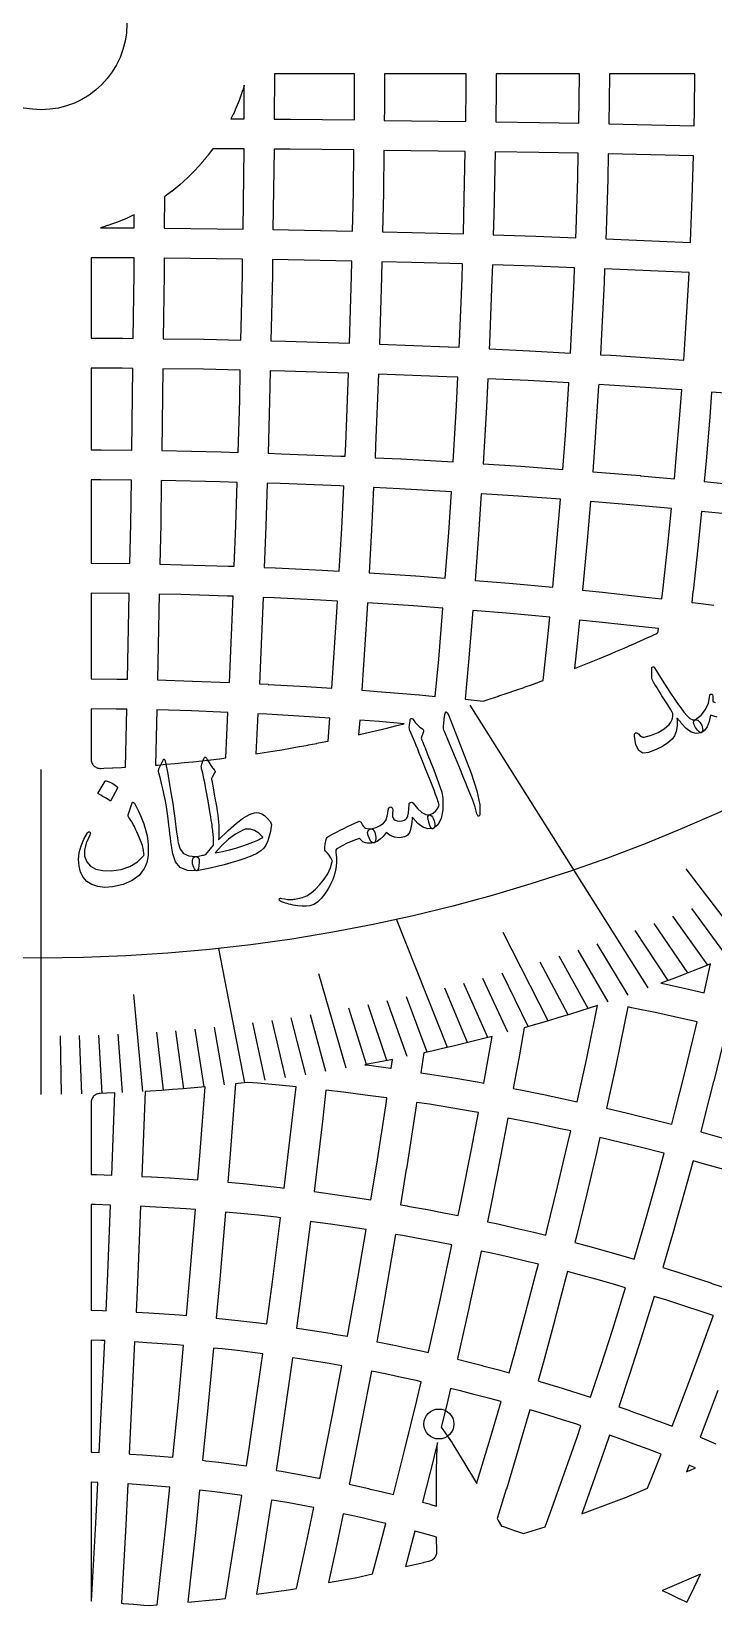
# Model space of a CAD drawing. Header units: millimetres. Extents: x -67 to 67, y -67 to 67.
# Drawn here: x -0.26 to 18.04, y -42.42 to -0.2 of the extents above; entities that cross this region are included whole.
import ezdxf

# ---------------------------------------------------------------- set-up
doc = ezdxf.new("R2010")
doc.units = ezdxf.units.MM
for name, color, linetype in [('CUT_INNER', 6, 'Continuous'), ('ENGRAVE', 7, 'Continuous'), ('ENGRAVE_FINE', 8, 'Continuous'), ('TEXT', 5, 'Continuous')]:
    doc.layers.add(name, color=color, linetype=linetype)

msp = doc.modelspace()

# ---------------------------------------------------------------- linework, layer by layer
at = {"layer": 'CUT_INNER'}
for points in [[(5.4486, -2.5471), (5.4526, -1.6436), (5.4502, -1.6517), (5.4493, -1.6546), (5.408, -1.785), (5.4071, -1.7879), (5.3626, -1.9171), (5.3616, -1.92), (5.3139, -2.0482), (5.3128, -2.051), (5.2621, -2.178), (5.2609, -2.1808), (5.207, -2.3064), (5.2058, -2.3092), (5.1489, -2.4335), (5.1475, -2.4363), (5.0942, -2.5455)], [(8.4089, -2.2555), (8.4129, -1.34), (6.2579, -1.34), (6.2526, -2.5506), (6.6847, -2.5524), (6.6882, -2.5525), (8.4047, -2.5749)], [(9.2129, -2.2608), (9.2128, -2.2643), (9.2086, -2.5855), (11.3926, -2.6141), (11.4045, -1.706), (11.4061, -1.34), (9.2169, -1.34)], [(13.3706, -2.64), (13.3741, -2.64), (14.4287, -2.663), (14.4455, -1.38), (14.4457, -1.34), (12.2101, -1.34), (12.2084, -1.7112), (12.2084, -1.7147), (12.1965, -2.6246)], [(15.2495, -1.3852), (15.2495, -1.3887), (15.2326, -2.6806), (17.5215, -2.7305), (17.5302, -2.3316), (17.5432, -1.34), (15.2497, -1.34)], [(5.4171, -5.5017), (5.4451, -3.3635), (5.4451, -3.351), (4.6069, -3.3474), (4.5752, -3.3913), (4.5733, -3.3937), (4.4906, -3.5025), (4.4887, -3.5049), (4.4033, -3.6117), (4.4013, -3.614), (4.3133, -3.7186), (4.3113, -3.721), (4.2207, -3.8234), (4.2187, -3.8257), (4.1256, -3.9258), (4.1235, -3.928), (4.028, -4.0259), (4.0259, -4.028), (3.928, -4.1235), (3.9258, -4.1256), (3.8257, -4.2187), (3.8234, -4.2207), (3.721, -4.3113), (3.7186, -4.3133), (3.614, -4.4013), (3.6117, -4.4033), (3.5049, -4.4887), (3.5025, -4.4906), (3.3937, -4.5733), (3.3913, -4.5752), (3.3071, -4.636), (3.3034, -5.4742), (3.3176, -5.4742), (3.3211, -5.4742)], [(8.3566, -5.5552), (8.3793, -4.5109), (8.3942, -3.3789), (6.6794, -3.3564), (6.2491, -3.3546), (6.249, -3.3688), (6.249, -3.3723), (6.221, -5.5122), (6.6368, -5.5176), (6.6403, -5.5177)], [(9.1833, -4.5231), (9.1832, -4.5266), (9.1604, -5.5727), (9.9554, -5.59), (9.9589, -5.5901), (11.3292, -5.632), (11.3449, -5.1174), (11.382, -3.418), (9.1981, -3.3894)], [(13.2732, -5.6914), (13.2767, -5.6915), (14.3468, -5.7336), (14.3552, -5.5188), (14.3974, -4.1395), (14.412, -3.4669), (13.3583, -3.4439), (12.186, -3.4285), (12.1487, -5.1367), (12.1486, -5.1402), (12.1328, -5.6566)], [(15.2158, -3.4844), (15.2011, -4.1587), (15.201, -4.1623), (15.1588, -5.5451), (15.1587, -5.5486), (15.1501, -5.7651), (16.5901, -5.8217), (16.5936, -5.8219), (17.4218, -5.8616), (17.4234, -5.8275), (17.4692, -4.6625), (17.5037, -3.5343)], [(2.4994, -5.4706), (2.501, -5.116), (2.4363, -5.1475), (2.4335, -5.1489), (2.3092, -5.2058), (2.3064, -5.207), (2.1808, -5.2609), (2.178, -5.2621), (2.051, -5.3128), (2.0482, -5.3139), (1.92, -5.3616), (1.9171, -5.3626), (1.7879, -5.4071), (1.785, -5.408), (1.6546, -5.4493), (1.6517, -5.4502), (1.5948, -5.4667)], [(2.1838, -8.4282), (2.1873, -8.4283), (2.4714, -8.432), (2.494, -6.7049), (2.4959, -6.2746), (1.34, -6.2696), (1.34, -8.4246)], [(4.3692, -8.4568), (4.3727, -8.4569), (5.3628, -8.4785), (5.401, -6.7268), (5.4065, -6.3056), (3.3124, -6.2782), (3.2999, -6.2781), (3.298, -6.7102), (3.298, -6.7137), (3.2753, -8.4425)], [(8.2754, -8.5571), (8.3301, -6.7659), (8.339, -6.359), (6.6245, -6.3216), (6.2105, -6.3161), (6.2049, -6.7391), (6.2049, -6.7426), (6.1666, -8.496), (6.5542, -8.5045), (6.5578, -8.5046)], [(9.9361, -6.3938), (9.1428, -6.3765), (9.1339, -6.7851), (9.1338, -6.7887), (9.079, -8.5846), (10.9227, -8.657), (10.9262, -8.6572), (11.2189, -8.6712), (11.2258, -8.5273), (11.2928, -6.8226), (11.3046, -6.4356)], [(12.029, -8.5641), (12.022, -8.7098), (13.1058, -8.7619), (13.1093, -8.762), (14.2037, -8.8242), (14.2348, -8.2761), (14.301, -6.8977), (14.3152, -6.5369), (13.2469, -6.495), (12.1083, -6.4602), (12.0964, -6.8489), (12.0963, -6.8524), (12.0291, -8.5606)], [(16.5568, -6.625), (15.1186, -6.5685), (15.1043, -6.931), (15.1042, -6.9345), (15.0378, -8.3164), (15.0376, -8.3199), (15.0064, -8.8698), (15.2878, -8.8858), (15.2913, -8.886), (17.2452, -9.014), (17.3014, -8.156), (17.3675, -6.992), (17.3832, -6.6647)], [(1.34, -9.2286), (1.34, -11.4178), (1.6081, -11.4189), (1.6117, -11.419), (2.4322, -11.4297), (2.4609, -9.2359), (2.1785, -9.2322)], [(4.3569, -9.2607), (3.2648, -9.2464), (3.2361, -11.4404), (4.8274, -11.4751), (4.831, -11.4752), (5.2849, -11.489), (5.3277, -10.0895), (5.3453, -9.2823)], [(6.535, -9.3083), (6.1491, -9.2998), (6.1314, -10.1088), (6.1313, -10.1123), (6.0885, -11.5136), (6.4366, -11.5242), (6.4401, -11.5244), (8.0453, -11.5874), (8.0488, -11.5876), (8.1574, -11.5928), (8.1727, -11.2741), (8.2479, -9.3606)], [(10.8894, -9.4603), (9.0514, -9.3881), (8.976, -11.3075), (8.9759, -11.311), (8.9605, -11.6314), (9.6533, -11.6646), (9.6568, -11.6648), (11.0581, -11.7444), (11.144, -10.2313), (11.1803, -9.4743)], [(12.8671, -11.8612), (12.8706, -11.8614), (13.9984, -11.9452), (14.0663, -11.0308), (14.1566, -9.6538), (14.1581, -9.6269), (13.0654, -9.5649), (11.9834, -9.5129), (11.947, -10.2716), (11.9468, -10.2751), (11.8605, -11.7952)], [(17.1882, -9.816), (15.2405, -9.6884), (14.9608, -9.6725), (14.9592, -9.7012), (14.959, -9.7047), (14.8685, -11.0852), (14.8683, -11.0887), (14.8, -12.0077), (16.077, -12.1138), (16.0805, -12.1141), (16.9913, -12.1978), (17.0422, -11.6438), (17.1388, -10.482)], [(20.28, -10.1457), (20.288, -10.0505), (19.587, -9.9923), (17.9902, -9.8736), (17.9404, -10.5433), (17.9401, -10.5468), (17.8433, -11.7122), (17.843, -11.7157), (17.7919, -12.2723), (19.282, -12.4223), (19.2855, -12.4227), (20.0483, -12.5063), (20.0853, -12.168), (20.1871, -11.1573)], [(1.6029, -12.2229), (1.34, -12.2218), (1.34, -14.4581), (2.3831, -14.4718), (2.4063, -13.4093), (2.4216, -12.2336)], [(4.8082, -12.2789), (3.2256, -12.2443), (3.2102, -13.4216), (3.2101, -13.4251), (3.1869, -14.4882), (3.7699, -14.5009), (3.7734, -14.501), (5.0267, -14.5393), (5.0302, -14.5394), (5.182, -14.5453), (5.2249, -13.4515), (5.2603, -12.2927)], [(8.012, -12.3907), (6.4103, -12.3278), (6.064, -12.3172), (6.0285, -13.4778), (6.0284, -13.4813), (5.9853, -14.5769), (6.2831, -14.5886), (6.2866, -14.5888), (7.539, -14.6489), (7.5425, -14.6491), (7.9993, -14.675), (8.0645, -13.5271), (8.1188, -12.3959)], [(9.613, -12.4676), (8.9219, -12.4344), (8.8675, -13.5674), (8.8673, -13.5709), (8.802, -14.7207), (10.049, -14.8024), (10.0525, -14.8026), (10.8447, -14.8615), (10.9357, -13.6369), (11.0071, -12.5468)], [(11.6463, -14.9241), (12.556, -14.9997), (12.5595, -15), (13.728, -15.1074), (13.8498, -13.7822), (13.9358, -12.7468), (12.8128, -12.6633), (11.8095, -12.5976), (11.7379, -13.6912), (11.7376, -13.6947)], [(16.9161, -12.9982), (16.0087, -12.9149), (14.7374, -12.8092), (14.6509, -13.8506), (14.6506, -13.8541), (14.5281, -15.1872), (15.0591, -15.2407), (15.0626, -15.241), (16.309, -15.3775), (16.3125, -15.3779), (16.6569, -15.4187), (16.6918, -15.1237), (16.8187, -13.9648)], [(2.3655, -15.2756), (1.34, -15.2622), (1.34, -17.5593), (2.0306, -17.5683), (2.0341, -17.5684), (2.3154, -17.5745)], [(5.1504, -15.3487), (5.0004, -15.3428), (3.7506, -15.3046), (3.1694, -15.292), (3.1192, -17.5927), (4.0623, -17.6215), (4.0658, -17.6216), (5.0522, -17.6604), (5.0929, -16.8125)], [(7.1108, -17.7679), (7.8033, -17.8133), (7.9366, -15.779), (7.9537, -15.4777), (7.4987, -15.4519), (6.2498, -15.3919), (5.9538, -15.3803), (5.8962, -16.8458), (5.896, -16.8493), (5.8552, -17.6987), (6.0927, -17.7101), (6.0962, -17.7103), (7.1073, -17.7677)], [(10.151, -17.9939), (10.5766, -18.033), (10.668, -17.0383), (10.7823, -15.6631), (9.9947, -15.6046), (8.7564, -15.5234), (8.7392, -15.8263), (8.739, -15.8298), (8.6053, -17.8701), (9.1348, -17.9094), (9.1383, -17.9097), (10.1475, -17.9936)], [(11.3771, -18.1084), (11.8637, -18.1574), (12.0498, -18.0978), (12.0513, -18.0974), (12.2781, -18.0232), (12.2796, -18.0227), (12.506, -17.9472), (12.5074, -17.9467), (12.7333, -17.8697), (12.7348, -17.8692), (12.9602, -17.7909), (12.9617, -17.7904), (13.1866, -17.7107), (13.188, -17.7102), (13.4125, -17.6291), (13.4139, -17.6286), (13.467, -17.609), (13.5853, -16.5295), (13.6479, -15.9074), (12.4877, -15.8008), (11.5838, -15.7257), (11.4691, -17.1067), (11.4688, -17.1101)], [(16.5548, -16.2815), (16.5624, -16.2171), (16.2198, -16.1766), (14.9768, -16.0404), (14.4479, -15.9872), (14.385, -16.6117), (14.3847, -16.6152), (14.3109, -17.2889), (14.311, -17.2888), (14.3124, -17.2883), (14.5342, -17.2004), (14.5357, -17.1998), (14.757, -17.1105), (14.7584, -17.1099), (14.9792, -17.0193), (14.9806, -17.0187), (15.2008, -16.9267), (15.2022, -16.9261), (15.4218, -16.8327), (15.4233, -16.8321), (15.6423, -16.7374), (15.6437, -16.7368), (15.8622, -16.6408), (15.8636, -16.6401), (16.0815, -16.5428), (16.0829, -16.5421), (16.3002, -16.4434), (16.3016, -16.4428), (16.5182, -16.3427), (16.5196, -16.3421), (16.5488, -16.3284)], [(2.2978, -18.3783), (2.0183, -18.3722), (1.34, -18.3633), (1.34, -19.716), (1.3413, -19.7411), (1.345, -19.766), (1.3513, -19.7903), (1.36, -19.8139), (1.371, -19.8366), (1.3842, -19.858), (1.3995, -19.8779), (1.4168, -19.8962), (1.4358, -19.9127), (1.4563, -19.9272), (1.4782, -19.9396), (1.5013, -19.9497), (1.5252, -19.9574), (1.5498, -19.9627), (1.5748, -19.9655), (1.6, -19.9658), (1.68, -19.9626), (1.6816, -19.9625), (1.92, -19.9515), (1.9215, -19.9515), (2.1598, -19.939), (2.1613, -19.9389), (2.2639, -19.9329)], [(5.0136, -18.4635), (4.036, -18.425), (3.1016, -18.3965), (3.0693, -19.878), (3.1184, -19.8742), (3.1199, -19.8741), (3.3577, -19.8544), (3.3592, -19.8542), (3.597, -19.833), (3.5985, -19.8329), (3.8361, -19.8102), (3.8376, -19.8101), (4.075, -19.786), (4.0765, -19.7858), (4.3138, -19.7602), (4.3153, -19.7601), (4.5525, -19.733), (4.554, -19.7328), (4.7909, -19.7044), (4.7924, -19.7042), (4.955, -19.6836)], [(5.7653, -19.5717), (5.9804, -19.5391), (5.9819, -19.5389), (6.2176, -19.5017), (6.2192, -19.5014), (6.4547, -19.4628), (6.4562, -19.4626), (6.6914, -19.4225), (6.6929, -19.4222), (6.928, -19.3807), (6.9295, -19.3804), (7.1642, -19.3375), (7.1657, -19.3372), (7.4002, -19.2928), (7.4017, -19.2925), (7.6359, -19.2466), (7.6374, -19.2463), (7.6996, -19.2338), (7.7456, -18.6152), (7.06, -18.5703), (6.0524, -18.5131), (5.8167, -18.5018)], [(9.0734, -18.7111), (8.5476, -18.672), (8.5187, -19.0603), (8.5758, -19.0477), (8.5773, -19.0474), (8.81, -18.9944), (8.8115, -18.994), (9.0439, -18.9396), (9.0454, -18.9392), (9.2774, -18.8834), (9.2789, -18.883), (9.5106, -18.8257), (9.512, -18.8254), (9.743, -18.7667)], [(16.6831, -25.7373), (16.6865, -25.738), (17.3675, -25.8859), (17.3709, -25.8866), (17.786, -25.9806), (17.9603, -25.2102), (17.7698, -25.2871), (17.4969, -25.3953), (17.2232, -25.5018), (16.949, -25.6066), (16.6741, -25.7098), (16.6296, -25.7262)], [(12.8406, -27.6009), (12.6686, -28.5522), (12.8592, -28.5883), (12.8626, -28.589), (13.4361, -28.7031), (13.4395, -28.7038), (14.0119, -28.8228), (14.0154, -28.8236), (14.3863, -28.9041), (14.6312, -27.7766), (14.8686, -26.6352), (14.9314, -26.3194), (14.7327, -26.3844), (14.453, -26.4739), (14.1728, -26.5617), (13.8921, -26.6478), (13.6109, -26.7322), (13.3291, -26.8149), (13.0468, -26.8958), (12.9575, -26.9208), (12.8412, -27.5975)], [(15.4172, -27.9455), (15.1709, -29.0799), (15.733, -29.2122), (15.7364, -29.213), (16.3043, -29.352), (16.3077, -29.3529), (16.8744, -29.4968), (16.8778, -29.4977), (16.9197, -29.5087), (17.0151, -29.1465), (17.2652, -28.1619), (17.5066, -27.1751), (17.6035, -26.7636), (17.1952, -26.6712), (16.5176, -26.5241), (15.8389, -26.3829), (15.7423, -26.3637), (15.6568, -26.7937), (15.6561, -26.7972), (15.418, -27.942)], [(18.0449, -28.3581), (17.7939, -29.3461), (17.7931, -29.3495), (17.6967, -29.7156), (18.0107, -29.8012), (18.0141, -29.8022), (18.5768, -29.9609), (18.5802, -29.9618), (19.1415, -30.1254), (19.1449, -30.1264), (19.4857, -30.229), (19.7082, -29.4897), (19.9617, -28.6198), (20.2077, -27.7478), (20.2957, -27.4249), (19.8916, -27.3185), (19.2196, -27.1479), (18.5462, -26.9831), (18.3867, -26.9455), (18.2888, -27.3611), (18.288, -27.3645), (18.0457, -28.3547)], [(10.1887, -28.1254), (10.5423, -28.1799), (10.5457, -28.1804), (11.1228, -28.2744), (11.1263, -28.275), (11.7025, -28.374), (11.706, -28.3746), (11.878, -28.4057), (12.0491, -27.4596), (12.1018, -27.1529), (11.913, -27.2021), (11.6284, -27.2743), (11.3433, -27.3448), (11.0579, -27.4135), (10.772, -27.4805), (10.4857, -27.5457), (10.2657, -27.5944)], [(8.796, -27.9267), (8.7995, -27.9272), (9.3788, -28.006), (9.3823, -28.0065), (9.3933, -28.0081), (9.4277, -27.7706), (9.3367, -27.789), (9.0485, -27.8454), (8.76, -27.9), (8.6887, -27.9131)], [(1.4804, -30.86), (1.4839, -30.8601), (1.8958, -30.8726), (1.9824, -28.6674), (1.7621, -28.6762), (1.5816, -28.6823), (1.5576, -28.6843), (1.534, -28.6885), (1.5109, -28.695), (1.4885, -28.7037), (1.4671, -28.7145), (1.4468, -28.7273), (1.4278, -28.7419), (1.4103, -28.7584), (1.3944, -28.7764), (1.3804, -28.7959), (1.3683, -28.8166), (1.3582, -28.8384), (1.3503, -28.8611), (1.3446, -28.8844), (1.3412, -28.9082), (1.34, -28.9322), (1.34, -30.8569)], [(3.4549, -30.9461), (3.4584, -30.9463), (3.948, -30.9784), (3.9515, -30.9787), (4.2087, -30.9978), (4.2716, -30.2409), (4.4005, -28.5059), (4.399, -28.506), (4.1065, -28.5321), (3.8139, -28.5564), (3.5211, -28.5789), (3.2282, -28.5996), (2.9352, -28.6185), (2.7886, -28.6271), (2.6991, -30.9055), (2.9616, -30.9181), (2.9651, -30.9183)], [(5.9203, -31.151), (6.408, -31.2044), (6.4115, -31.2048), (6.5254, -31.2183), (6.7573, -29.2592), (6.8396, -28.5069), (6.3831, -28.4609), (5.8044, -28.4077), (5.5453, -28.3862), (5.2754, -28.417), (5.2128, -28.4237), (5.0732, -30.3023), (5.073, -30.3058), (5.01, -31.063), (5.4252, -31.1011), (5.4287, -31.1015), (5.9168, -31.1506)], [(7.882, -31.3919), (8.3675, -31.4623), (8.371, -31.4628), (8.8496, -31.5365), (9.0051, -30.5818), (9.2646, -28.8957), (9.2779, -28.8038), (9.2686, -28.8024), (8.6928, -28.7241), (8.1163, -28.6507), (7.6389, -28.5942), (7.5563, -29.3485), (7.5559, -29.352), (7.3234, -31.3165), (7.3889, -31.3248), (7.3924, -31.3253), (7.8785, -31.3914)], [(9.7989, -30.7093), (9.6427, -31.6683), (9.8305, -31.7005), (9.834, -31.7011), (10.3168, -31.7884), (10.3202, -31.7891), (10.8022, -31.8806), (10.8056, -31.8813), (11.1874, -31.9572), (11.277, -31.5267), (11.5462, -30.1733), (11.7317, -29.1963), (11.5646, -29.1661), (10.9918, -29.0677), (10.4182, -28.9742), (10.0733, -28.9212), (10.06, -29.0128), (10.0595, -29.0163), (9.7994, -30.7059)], [(12.0645, -31.6888), (11.9744, -32.1218), (12.2535, -32.1824), (12.2569, -32.1832), (12.7354, -32.2914), (12.7388, -32.2922), (13.2164, -32.4047), (13.2198, -32.4055), (13.5406, -32.484), (13.5822, -32.3203), (13.8593, -31.1878), (14.1265, -30.053), (14.209, -29.6883), (13.8465, -29.6096), (13.2775, -29.4913), (12.7075, -29.3779), (12.5222, -29.3427), (12.3357, -30.325), (12.3351, -30.3284), (12.0652, -31.6853)], [(14.6406, -31.3772), (14.3627, -32.5131), (14.3619, -32.5165), (14.3199, -32.6818), (14.6531, -32.7695), (14.6565, -32.7704), (15.1298, -32.8995), (15.1332, -32.9004), (15.6054, -33.0336), (15.6087, -33.0345), (15.911, -33.1226), (15.9293, -33.0619), (16.2135, -32.0867), (16.4893, -31.1089), (16.7137, -30.2858), (16.6748, -30.2756), (16.1115, -30.1326), (15.547, -29.9944), (14.9936, -29.8641), (14.9103, -30.2322), (14.9095, -30.2356), (14.6415, -31.3738)], [(16.9859, -32.3099), (16.7007, -33.2886), (16.6997, -33.292), (16.681, -33.354), (17.0248, -33.4607), (17.0281, -33.4618), (17.4954, -33.6113), (17.4987, -33.6124), (17.9647, -33.7661), (17.968, -33.7672), (18.3006, -33.8801), (18.3271, -33.8042), (18.6184, -32.9462), (18.9021, -32.0857), (19.1784, -31.2227), (19.2484, -30.9972), (18.9149, -30.8968), (18.3569, -30.7342), (17.7975, -30.5765), (17.4906, -30.4928), (17.2645, -31.3221), (17.2636, -31.3255), (16.9869, -32.3066)], [(1.6495, -34.5048), (1.6531, -34.5049), (1.7442, -34.5085), (1.792, -33.5144), (1.8642, -31.6761), (1.4611, -31.6637), (1.34, -31.6611), (1.34, -34.4953)], [(2.6675, -31.7089), (2.5953, -33.5477), (2.5952, -33.5512), (2.5474, -34.5449), (2.8868, -34.5641), (2.8903, -34.5644), (3.2988, -34.5911), (3.3023, -34.5914), (3.7106, -34.6217), (3.7141, -34.622), (3.8971, -34.6372), (3.993, -33.5929), (4.1421, -31.799), (3.8936, -31.7806), (3.4076, -31.7487), (2.9213, -31.7211)], [(4.9435, -31.8642), (4.7941, -33.6613), (4.7938, -33.6647), (4.6978, -34.7102), (4.9441, -34.735), (4.9476, -34.7354), (5.3546, -34.78), (5.3581, -34.7803), (5.7646, -34.8285), (5.7681, -34.8289), (6.0539, -34.8653), (6.2075, -33.7366), (6.4264, -32.0162), (6.3187, -32.0034), (5.8345, -31.9504), (5.3499, -31.9016)], [(6.8504, -34.9749), (6.992, -34.9955), (6.9955, -34.996), (7.4001, -35.0583), (7.4036, -35.0588), (7.8076, -35.1246), (7.8111, -35.1252), (8.2146, -35.1945), (8.2163, -35.1948), (8.4419, -33.947), (8.7198, -32.33), (8.2504, -32.2577), (7.7683, -32.1878), (7.2857, -32.1221), (7.2244, -32.1143), (7.0049, -33.8398), (7.0044, -33.8433)], [(9.234, -34.0849), (9.2334, -34.0883), (9.0068, -35.3412), (9.0266, -35.345), (9.03, -35.3457), (9.4316, -35.4255), (9.435, -35.4262), (9.8358, -35.5096), (9.8392, -35.5103), (10.2393, -35.5972), (10.2427, -35.598), (10.385, -35.6301), (10.3986, -35.5723), (10.7031, -34.2264), (10.9959, -32.8778), (11.0237, -32.7444), (10.6505, -32.6701), (10.172, -32.5793), (9.6926, -32.4926), (9.5129, -32.4617)], [(11.7827, -33.0432), (11.782, -33.0467), (11.4885, -34.3987), (11.4877, -34.4021), (11.1824, -35.7514), (11.1816, -35.7549), (11.1678, -35.8132), (11.4451, -35.8811), (11.4485, -35.8819), (11.8453, -35.9827), (11.8487, -35.9836), (12.2446, -36.0878), (12.248, -36.0887), (12.5589, -36.1735), (12.6917, -35.7025), (12.9984, -34.5777), (13.2952, -33.4503), (13.3427, -33.2633), (13.0304, -33.1869), (12.5562, -33.0752), (12.0812, -32.9677), (11.8107, -32.909)], [(14.0731, -33.6533), (13.7754, -34.7841), (13.7745, -34.7875), (13.4669, -35.9157), (13.466, -35.9191), (13.3322, -36.3935), (13.4368, -36.424), (13.4401, -36.425), (13.8322, -36.543), (13.8355, -36.544), (14.2265, -36.6654), (14.2298, -36.6664), (14.6197, -36.7913), (14.6231, -36.7923), (14.7422, -36.8316), (15.0256, -35.9723), (15.3353, -35.0048), (15.6365, -34.0347), (15.6793, -33.8925), (15.3854, -33.8069), (14.9166, -33.6747), (14.4467, -33.5466), (14.122, -33.4611), (14.074, -33.6499)], [(16.4059, -34.2681), (16.4049, -34.2714), (16.1026, -35.2449), (16.1015, -35.2483), (15.7907, -36.2191), (15.7897, -36.2225), (15.5041, -37.0886), (15.7927, -37.1894), (15.796, -37.1906), (16.1813, -37.3289), (16.1846, -37.3301), (16.5687, -37.4718), (16.572, -37.473), (16.9322, -37.6095), (17.0876, -37.2099), (17.4086, -36.3626), (17.7222, -35.5125), (18.0284, -34.6597), (18.0355, -34.6392), (17.7112, -34.5291), (17.2486, -34.3765), (16.7847, -34.228), (16.4493, -34.1239)], [(1.3623, -38.3042), (1.3658, -38.3043), (1.5615, -38.312), (1.7057, -35.3116), (1.6232, -35.3083), (1.34, -35.2997), (1.34, -38.3035)], [(2.3878, -38.3535), (2.7246, -38.3756), (2.7281, -38.3758), (3.0648, -38.4008), (3.0683, -38.4011), (3.4047, -38.429), (3.4082, -38.4294), (3.5344, -38.4409), (3.6853, -36.9424), (3.8235, -35.4379), (3.6493, -35.4234), (3.2445, -35.3933), (2.8395, -35.3668), (2.5088, -35.348), (2.3645, -38.3521), (2.3843, -38.3533)], [(4.3343, -38.5218), (4.4227, -38.5315), (4.4262, -38.5319), (4.7615, -38.5716), (4.7649, -38.572), (5.0998, -38.6146), (5.1033, -38.6151), (5.4378, -38.6606), (5.4412, -38.6611), (5.5078, -38.6707), (5.5797, -38.2037), (5.9033, -35.9715), (5.9455, -35.6619), (5.6684, -35.6267), (5.2653, -35.579), (4.8618, -35.5348), (4.6242, -35.5109), (4.4857, -37.0177), (4.4854, -37.0212)], [(6.3751, -38.3208), (6.3746, -38.3243), (6.3026, -38.7923), (6.4491, -38.8162), (6.4525, -38.8168), (6.7852, -38.8739), (6.7887, -38.8746), (7.1209, -38.9346), (7.1243, -38.9353), (7.4559, -38.9982), (7.4594, -38.9989), (7.4814, -39.0033), (7.4873, -38.975), (7.8201, -37.3018), (8.0701, -35.9855), (7.6767, -35.9179), (7.2761, -35.8526), (6.8749, -35.7909), (6.742, -35.7716), (6.6998, -36.0817), (6.6993, -36.0852)], [(8.2755, -39.1336), (8.2748, -39.137), (8.2689, -39.1656), (8.4577, -39.2066), (8.4611, -39.2073), (8.7904, -39.2818), (8.7938, -39.2826), (9.1224, -39.36), (9.1258, -39.3608), (9.4534, -39.4409), (9.7543, -38.256), (10.0823, -36.9155), (10.2007, -36.4128), (10.067, -36.3825), (9.6704, -36.2964), (9.273, -36.2137), (8.8749, -36.1346), (8.8606, -36.1318), (8.6097, -37.4535), (8.609, -37.4569)], [(10.7339, -37.6354), (11.0256, -38.0517), (11.0297, -38.058), (11.3454, -38.5714), (11.3461, -38.5726), (11.6568, -39.0902), (11.6876, -39.1422), (11.713, -39.0603), (12.049, -37.9439), (12.3396, -36.947), (12.0382, -36.8649), (11.6457, -36.7615), (11.2522, -36.6616), (10.9836, -36.5959), (10.8645, -37.1015), (10.8637, -37.1049)], [(12.4824, -39.2937), (12.4814, -39.297), (12.2376, -40.082), (12.2665, -40.1318), (12.2672, -40.1331), (12.3524, -40.284), (12.4, -40.2997), (12.4033, -40.3008), (12.723, -40.4093), (12.7263, -40.4104), (12.9463, -40.4872), (13.5227, -40.3022), (13.7027, -39.8142), (14.046, -38.8581), (14.3809, -37.899), (14.4847, -37.5933), (14.373, -37.5565), (13.9864, -37.4327), (13.5988, -37.3123), (13.2101, -37.1954), (13.1129, -37.167), (12.8204, -38.1705), (12.8194, -38.1739)], [(14.8044, -39.1248), (14.8033, -39.1281), (14.5061, -39.9559), (15.6534, -39.5306), (15.6637, -39.5265), (16.2701, -39.2706), (16.4234, -38.896), (16.6381, -38.3578), (16.2888, -38.2255), (15.908, -38.085), (15.526, -37.9478), (15.2465, -37.8503), (15.1417, -38.1591), (15.1405, -38.1625)], [(10.5348, -38.4488), (10.534, -38.4522), (10.2314, -39.6437), (10.4432, -39.7015), (10.4466, -39.7024), (10.607, -39.7477), (10.6074, -39.3781), (10.6124, -38.7726), (10.6124, -38.7713), (10.6237, -38.1687), (10.6241, -38.1612), (10.6331, -38.0474)], [(17.4237, -38.6668), (17.3864, -38.6519), (17.3156, -38.8294), (17.3915, -38.7973), (17.4016, -38.7928), (17.5543, -38.7202)], [(1.4703, -40.2116), (1.523, -39.1151), (1.34, -39.1079), (1.34, -42.2277), (1.3413, -42.2529), (1.3451, -42.2779), (1.3514, -42.3023), (1.3516, -42.3028)], [(2.337, -39.1559), (2.326, -39.1552), (2.2733, -40.252), (2.2731, -40.2555), (2.1539, -42.3553), (2.2057, -42.3587), (2.2092, -42.3589), (2.4811, -42.3791), (2.4846, -42.3794), (2.7563, -42.402), (2.7598, -42.4023), (2.9079, -42.4159), (3.1174, -42.3973), (3.3483, -40.289), (3.4538, -39.2409), (3.3364, -39.2301), (3.0035, -39.2025), (2.6703, -39.1777)], [(4.3335, -39.3305), (4.2537, -39.3218), (4.1481, -40.3713), (4.1477, -40.3748), (3.9342, -42.3246), (4.7013, -42.2563), (4.7123, -42.2551), (4.9449, -42.2239), (5.2366, -40.433), (5.3855, -39.4654), (5.3276, -39.457), (4.9966, -39.412), (4.6652, -39.3698)], [(5.7776, -42.1124), (6.5711, -42.0062), (6.5821, -42.0045), (6.8555, -41.9554), (7.1399, -40.6453), (7.3177, -39.7905), (7.3043, -39.7878), (6.9761, -39.7255), (6.6473, -39.666), (6.3181, -39.6095), (6.1802, -39.587), (6.0309, -40.557), (6.0304, -40.5605)], [(7.9267, -40.8107), (7.926, -40.8141), (7.7115, -41.8019), (8.428, -41.6733), (8.4388, -41.6711), (8.8883, -41.5698), (9.0633, -40.928), (9.25, -40.2189), (8.9364, -40.1422), (8.6112, -40.0656), (8.2854, -39.9919), (8.1052, -39.9527)], [(9.8403, -41.1344), (9.8394, -41.1377), (9.7762, -41.3695), (10.2682, -41.2585), (10.279, -41.2558), (10.4339, -41.2136), (10.458, -41.2056), (10.4813, -41.1953), (10.5033, -41.1826), (10.524, -41.1678), (10.543, -41.151), (10.5603, -41.1323), (10.5755, -41.1119), (10.5886, -41.0901), (10.5994, -41.0671), (10.6079, -41.0431), (10.6138, -41.0184), (10.6172, -40.9932), (10.618, -40.9678), (10.611, -40.5847), (10.5515, -40.5674), (10.23, -40.4767), (10.028, -40.4216)], [(16.8247, -42.0871), (16.8279, -42.0886), (17.1319, -42.2353), (17.1351, -42.2368), (17.3215, -42.3287), (17.4373, -42.0989), (17.6939, -41.5786), (16.6746, -42.0088), (16.672, -42.0099), (16.666, -42.0123)]]:
    msp.add_lwpolyline(points, close=True, dxfattribs=at)
for points in [[(19.1997, -13.2221), (17.7166, -13.0728), (17.6185, -14.0471), (17.6181, -14.0506), (17.4908, -15.213), (17.4904, -15.2165), (17.4553, -15.5132), (17.5577, -15.5253), (17.5612, -15.5257), (18.051, -15.5881)], [(18.1611, -36.6458), (17.8388, -37.4964), (17.8375, -37.4996), (17.6804, -37.9036), (17.7232, -37.9207), (17.7265, -37.922), (18.1054, -38.077)]]:
    msp.add_lwpolyline(points, dxfattribs=at)
msp.add_circle((0, 0), 2.3, dxfattribs=at)
at = {"layer": 'ENGRAVE'}
for points in [[(16.286, -25.8521), (11.5086, -18.2686)], [(0, -28.7086), (0, -19.9986)], [(10.9016, -27.4504), (9.5352, -24.0096)], [(5.4632, -28.3958), (4.7699, -24.7923)]]:
    msp.add_lwpolyline(points, dxfattribs=at)
for centre, radius in [((0, 19.1457), 44.1961), ((10.6725, -37.5478), 0.402)]:
    msp.add_circle(centre, radius, dxfattribs=at)
at = {"layer": 'ENGRAVE_FINE'}
for points in [[(18.9464, -24.7983), (17.3081, -22.654)], [(17.8853, -25.2407), (16.9527, -23.9246)], [(18.4164, -25.023), (17.4588, -23.7219)], [(13.6027, -26.7346), (12.3965, -24.3641)], [(16.82, -25.6552), (15.9382, -24.3102)], [(17.3532, -25.4514), (16.4458, -24.1207)], [(15.2151, -26.2254), (14.4114, -24.8402)], [(15.751, -26.0422), (14.921, -24.6699)], [(14.1409, -26.5716), (13.3905, -25.1616)], [(14.6784, -26.4019), (13.9012, -25.004)], [(8.1872, -28.0031), (7.449, -25.4782)], [(11.9839, -27.1838), (11.3428, -25.7295)], [(12.5241, -27.0407), (11.8554, -25.5968)], [(13.0637, -26.891), (12.3676, -25.458)], [(2.7331, -28.6305), (2.4846, -26.0274)], [(10.3597, -27.5738), (9.8026, -26.091)], [(11.443, -27.3204), (10.8297, -25.8561)], [(7.6431, -28.0943), (7.2291, -26.5728)], [(8.731, -27.9054), (8.2593, -26.398)], [(9.2743, -27.8014), (8.774, -26.3016)], [(9.8172, -27.6908), (9.2884, -26.1993)], [(3.8257, -28.5555), (3.6172, -26.9993)], [(4.3717, -28.5085), (4.1337, -26.9559)], [(4.9176, -28.4553), (4.65, -26.9067)], [(6.0086, -28.3299), (5.6822, -26.7908)], [(6.5537, -28.2578), (6.198, -26.724)], [(7.0986, -28.1792), (6.7137, -26.6514)], [(0.5467, -28.7055), (0.5169, -27.138)], [(1.0934, -28.6962), (1.0337, -27.1293)], [(1.6401, -28.6805), (1.5505, -27.1149)], [(2.1866, -28.6587), (2.0673, -27.0947)], [(3.2795, -28.5961), (3.1007, -27.0369)]]:
    msp.add_lwpolyline(points, dxfattribs=at)
at = {"layer": 'TEXT'}
for points in [[(17.55, -18.6625), (17.5842, -18.6629), (17.6162, -18.6735), (17.646, -18.6945), (17.6735, -18.7259), (17.7015, -18.7675), (17.7233, -18.8096), (17.7388, -18.8524), (17.7481, -18.8957), (17.7503, -18.9354), (17.7447, -18.9671), (17.7311, -18.9908), (17.7097, -19.0065), (17.5784, -19.0287), (17.4449, -18.9928), (17.3096, -18.8991), (17.1727, -18.7475), (17.1516, -18.7202), (17.1333, -18.6965), (17.1178, -18.6765), (17.1052, -18.6601), (17.0954, -18.6473), (17.0883, -18.6382), (17.0841, -18.6327), (17.0827, -18.6309), (17.0718, -18.6223), (17.0646, -18.6217), (17.0611, -18.6294), (17.0613, -18.6452), (17.062, -18.8223), (17.0401, -18.9712), (16.9958, -19.0919), (16.9291, -19.1843), (16.8162, -19.2823), (16.6734, -19.3743), (16.5009, -19.4599), (16.2987, -19.5389), (16.1481, -19.5543), (16.0343, -19.4861), (15.9574, -19.3347), (15.9165, -19.1004), (15.9168, -19.07), (15.9223, -19.0455), (15.9331, -19.0267), (15.9491, -19.0137), (15.9678, -19.0079), (15.9867, -19.0106), (16.0057, -19.0217), (16.0248, -19.0414), (16.0657, -19.0834), (16.1059, -19.1113), (16.1454, -19.1253), (16.1842, -19.1252), (16.3809, -19.0746), (16.5574, -19.002), (16.7132, -18.9075), (16.8483, -18.7914), (16.9001, -18.7262), (16.9341, -18.6539), (16.9503, -18.5745), (16.9487, -18.488), (16.9313, -18.4545), (16.8857, -18.3788), (16.812, -18.2609), (16.7103, -18.1007), (16.6566, -18.0146), (16.6083, -17.9368), (16.5656, -17.8672), (16.5282, -17.8059), (16.4962, -17.7534), (16.4696, -17.7103), (16.4484, -17.6767), (16.4325, -17.6525), (16.4112, -17.6141), (16.3962, -17.5787), (16.3876, -17.5462), (16.3853, -17.5166), (16.3857, -17.4785), (16.386, -17.443), (16.3864, -17.4101), (16.3868, -17.3797), (16.387, -17.3521), (16.3867, -17.3272), (16.3861, -17.3051), (16.3849, -17.2858), (16.3855, -17.2697), (16.3899, -17.2571), (16.398, -17.2479), (16.41, -17.2422), (16.4256, -17.2415), (16.4393, -17.2452), (16.451, -17.2532), (16.4608, -17.2655), (16.5724, -17.4517), (16.6802, -17.6271), (16.7843, -17.7917), (16.8847, -17.9456), (16.981, -18.0888), (17.0731, -18.2215), (17.1609, -18.3437), (17.2444, -18.4554), (17.3299, -18.5561), (17.4094, -18.6242), (17.4828, -18.6597), (17.55, -18.6625)], [(10.827, -18.5695), (10.8423, -18.4839), (10.8642, -18.4491), (10.893, -18.4649), (10.9286, -18.5314), (11.307, -19.4966), (11.5399, -20.0888), (11.6951, -20.5708), (11.7712, -20.9433), (11.7671, -21.2063), (11.7592, -21.23), (11.7501, -21.2441), (11.74, -21.2487), (11.7288, -21.2438), (11.7181, -21.234), (11.7085, -21.22), (11.6999, -21.202), (11.6923, -21.1797), (11.6415, -21.0044), (11.5794, -20.8208), (11.5062, -20.629), (11.422, -20.4287), (11.4011, -20.3761), (11.3431, -20.2344), (11.2482, -20.0035), (11.1168, -19.6833), (10.8212, -18.9743), (10.8082, -18.9359), (10.7999, -18.8993), (10.7964, -18.8647), (10.7976, -18.8321)], [(9.8793, -18.8723), (9.8882, -18.7989), (9.8947, -18.7409), (9.899, -18.6981), (9.9011, -18.6706), (9.9037, -18.6528), (9.9093, -18.639), (9.9181, -18.6294), (9.9301, -18.6238), (9.945, -18.6226), (9.9588, -18.6271), (9.9715, -18.6374), (9.9832, -18.6533), (10.0385, -18.7322), (10.0978, -18.8006), (10.1613, -18.8587), (10.229, -18.9063), (10.2486, -18.922), (10.2587, -18.943), (10.2592, -18.9693), (10.2502, -19.0009), (10.1981, -19.1501), (10.2191, -19.205), (10.2397, -19.259), (10.2601, -19.3119), (10.2803, -19.3637), (10.3002, -19.4146), (10.3198, -19.4644), (10.3392, -19.5132), (10.3584, -19.561), (10.5359, -20.0032), (10.666, -20.3511), (10.7479, -20.6051), (10.7812, -20.7653), (10.7809, -21.0722), (10.7359, -21.3108), (10.6463, -21.4807), (10.5124, -21.5817), (10.5082, -21.5827), (10.504, -21.5838), (10.4999, -21.5849), (10.4957, -21.586), (10.4651, -21.5694), (10.4358, -21.5209), (10.4077, -21.4405), (10.3809, -21.3283), (10.3741, -21.286), (10.378, -21.2529), (10.3925, -21.229), (10.4176, -21.2144), (10.5167, -21.1666), (10.5938, -21.1064), (10.6487, -21.0339), (10.6816, -20.9491), (10.6554, -20.8647), (10.6234, -20.7694), (10.5854, -20.6631), (10.5416, -20.5459), (10.4924, -20.418), (10.4382, -20.2801), (10.379, -20.132), (10.3149, -19.9737), (10.2533, -19.8178), (10.1976, -19.6777), (10.1479, -19.5535), (10.1039, -19.4452), (10.0663, -19.3527), (10.0355, -19.2758), (10.0114, -19.2146), (9.994, -19.169), (9.8945, -18.9467), (9.8873, -18.9241), (9.8824, -18.9041), (9.8797, -18.8869), (9.8793, -18.8723)], [(3.2719, -19.7447), (3.2785, -19.7314), (3.285, -19.7224), (3.2913, -19.7176), (3.2975, -19.7171), (3.3074, -19.7218), (3.3172, -19.7376), (3.327, -19.7646), (3.3368, -19.8026), (3.3967, -20.1134), (3.4491, -20.401), (3.4937, -20.6655), (3.5303, -20.9068), (3.5585, -21.1135), (3.5841, -21.2987), (3.6071, -21.4625), (3.6275, -21.6048), (3.6449, -21.7257), (3.6592, -21.8252), (3.6703, -21.9033), (3.6781, -21.9599), (3.7308, -22.1271), (3.825, -22.2449), (3.9611, -22.3131), (4.1386, -22.3312), (4.1883, -22.3389), (4.2223, -22.3652), (4.2405, -22.4099), (4.2429, -22.4732), (4.233, -22.5743), (4.2186, -22.6472), (4.1997, -22.692), (4.1763, -22.7087), (3.9259, -22.7006), (3.7351, -22.6213), (3.6045, -22.4715), (3.5339, -22.2518), (3.5167, -22.1452), (3.5003, -22.0384), (3.4847, -21.9312), (3.4699, -21.8237), (3.4557, -21.7158), (3.4417, -21.6077), (3.428, -21.4993), (3.4145, -21.3906), (3.3893, -21.1832), (3.3628, -20.9968), (3.335, -20.8314), (3.3061, -20.687), (3.2747, -20.5486), (3.2397, -20.4012), (3.2011, -20.2449), (3.1589, -20.0796), (3.1527, -20.0497), (3.1513, -20.0221), (3.1545, -19.9967), (3.1624, -19.9736)], [(4.3759, -19.6868), (4.3842, -19.675), (4.3918, -19.667), (4.3988, -19.6628), (4.4053, -19.6623), (4.4134, -19.6651), (4.4213, -19.6711), (4.4292, -19.6803), (4.4369, -19.6927), (4.4685, -19.7463), (4.4985, -19.7959), (4.5268, -19.8414), (4.5535, -19.8828), (4.5786, -19.9197), (4.6024, -19.9514), (4.6249, -19.9779), (4.6461, -19.9992), (4.6619, -20.017), (4.6688, -20.0369), (4.6668, -20.0588), (4.656, -20.0829), (4.5881, -20.197), (4.5799, -20.2163), (4.5755, -20.2377), (4.575, -20.2614), (4.5782, -20.2873), (4.6143, -20.4833), (4.6457, -20.656), (4.6725, -20.8053), (4.6945, -20.9314), (4.712, -21.0344), (4.7253, -21.1145), (4.7344, -21.1718), (4.7392, -21.2062), (4.7503, -21.3083), (4.7589, -21.4055), (4.7651, -21.4976), (4.7689, -21.5846), (4.7704, -21.6667), (4.77, -21.7436), (4.7677, -21.8155), (4.7634, -21.8823), (5.0211, -21.6308), (5.2442, -21.4327), (5.4343, -21.2886), (5.5925, -21.199), (5.6644, -21.1708), (5.7299, -21.1541), (5.7893, -21.1488), (5.8424, -21.155), (5.9202, -21.1825), (5.9979, -21.2323), (6.0753, -21.3043), (6.1527, -21.3987), (6.1661, -21.422), (6.1743, -21.4498), (6.1773, -21.4821), (6.1752, -21.5189), (6.1533, -21.6533), (6.1223, -21.7826), (6.0822, -21.9068), (6.0331, -22.0259), (5.9797, -22.1055), (5.8983, -22.1795), (5.789, -22.2476), (5.6515, -22.3097), (5.4651, -22.3773), (5.2789, -22.44), (5.0932, -22.4978), (4.9079, -22.5507), (4.7233, -22.5984), (4.5398, -22.6406), (4.3575, -22.6773), (4.1763, -22.7087), (4.1551, -22.7049), (4.1345, -22.6895), (4.1143, -22.6624), (4.0946, -22.6236), (4.0759, -22.5754), (4.0637, -22.5281), (4.0581, -22.4818), (4.0591, -22.4365), (4.0672, -22.3963), (4.0832, -22.3653), (4.107, -22.3436), (4.1386, -22.3312), (4.1816, -22.3245), (4.2222, -22.3175), (4.2604, -22.3102), (4.2961, -22.3025), (4.3294, -22.2951), (4.3604, -22.2884), (4.389, -22.2824), (4.4153, -22.2773), (4.6267, -22.0252), (4.6277, -22.0151), (4.6284, -22.0022), (4.6287, -21.9864), (4.6287, -21.9677), (4.6284, -21.9461), (4.6278, -21.9217), (4.6268, -21.8943), (4.6255, -21.8641), (4.6237, -21.8313), (4.6211, -21.7962), (4.6176, -21.7589), (4.6134, -21.7192), (4.6087, -21.6774), (4.6038, -21.6338), (4.5987, -21.5884), (4.5933, -21.5412), (4.5868, -21.4879), (4.578, -21.4242), (4.567, -21.3501), (4.5539, -21.2657), (4.5386, -21.1715), (4.5212, -21.0679), (4.5018, -20.9551), (4.4803, -20.8329), (4.4322, -20.5619), (4.3922, -20.3476), (4.3603, -20.1903), (4.3362, -20.0899), (4.3187, -20.0256), (4.3065, -19.9766), (4.2995, -19.9429), (4.2977, -19.9245), (4.306, -19.8886), (4.3148, -19.8548), (4.3239, -19.8231), (4.3336, -19.7934), (4.3437, -19.7652), (4.3541, -19.7381), (4.3648, -19.7119), (4.3759, -19.6868)], [(1.7174, -20.3083), (1.7222, -20.3028), (1.7291, -20.2993), (1.7381, -20.2979), (1.7492, -20.2984), (1.829, -20.3281), (1.9048, -20.3651), (1.9765, -20.4096), (2.0442, -20.4615), (2.051, -20.4696), (2.0542, -20.4779), (2.0539, -20.4863), (2.05, -20.495), (1.8748, -20.8243), (1.868, -20.8323), (1.8589, -20.8345), (1.8475, -20.8311), (1.8338, -20.822), (1.8219, -20.8141), (1.8032, -20.8023), (1.7778, -20.7865), (1.7455, -20.7669), (1.706, -20.7433), (1.6587, -20.7157), (1.6036, -20.6843), (1.5409, -20.6488), (1.5325, -20.6428), (1.5282, -20.6366), (1.528, -20.6303), (1.5318, -20.6238)], [(2.5017, -20.8998), (2.5404, -20.9686), (2.5784, -21.0406), (2.6158, -21.1158), (2.6524, -21.1942), (2.6878, -21.2763), (2.7216, -21.3627), (2.7538, -21.4535), (2.7842, -21.5486), (2.8114, -21.6435), (2.8339, -21.7379), (2.8517, -21.8319), (2.8648, -21.9253), (2.8731, -22.0186), (2.8767, -22.112), (2.8755, -22.2054), (2.8696, -22.2989), (2.8556, -22.3975), (2.8336, -22.4893), (2.8036, -22.5743), (2.7654, -22.6523), (2.6292, -22.8329), (2.4425, -22.9753), (2.2055, -23.0789), (1.9186, -23.1427), (1.7094, -23.1567), (1.5248, -23.1366), (1.3653, -23.0828), (1.2312, -22.9955), (1.1293, -22.8808), (1.058, -22.7451), (1.017, -22.5885), (1.006, -22.4112), (1.0255, -22.2226), (1.0718, -22.0407), (1.1445, -21.8653), (1.2433, -21.6964), (1.2591, -21.677), (1.2747, -21.666), (1.29, -21.6634), (1.305, -21.6692), (1.3193, -21.6819), (1.3238, -21.7002), (1.3185, -21.7241), (1.3036, -21.7536), (1.2063, -21.9656), (1.1602, -22.1553), (1.166, -22.323), (1.2243, -22.4686), (1.3271, -22.5835), (1.4704, -22.6631), (1.654, -22.7068), (1.8778, -22.7143), (2.1459, -22.6753), (2.3818, -22.5926), (2.5849, -22.4667), (2.7547, -22.2982), (2.7581, -22.2925), (2.7602, -22.2841), (2.761, -22.2733), (2.7607, -22.2598), (2.7476, -22.1548), (2.7171, -22.0336), (2.6693, -21.896), (2.6046, -21.7421), (2.5688, -21.6648), (2.5345, -21.5929), (2.5017, -21.5264), (2.4704, -21.4654), (2.4403, -21.4101), (2.4111, -21.3608), (2.3829, -21.3174), (2.3556, -21.2801), (2.3425, -21.2606), (2.3348, -21.2423), (2.3322, -21.2253), (2.3349, -21.2096), (2.4396, -20.8909), (2.4499, -20.8721), (2.4637, -20.8673), (2.481, -20.8765), (2.5017, -20.8998)], [(8.8442, -21.5881), (8.9863, -21.5484), (9.1008, -21.497), (9.1874, -21.4343), (9.2462, -21.3604), (9.2685, -21.308), (9.2869, -21.2441), (9.3015, -21.1685), (9.3123, -21.0814), (9.3175, -21.0551), (9.3251, -21.0341), (9.335, -21.0186), (9.3472, -21.0084), (9.3638, -21.0008), (9.3795, -20.9987), (9.3944, -21.0023), (9.4085, -21.0114), (9.4223, -21.0266), (9.4315, -21.045), (9.436, -21.0667), (9.4359, -21.0916), (9.4291, -21.1573), (9.4271, -21.2116), (9.43, -21.2545), (9.4379, -21.2859), (9.4623, -21.3275), (9.5003, -21.3568), (9.5517, -21.3736), (9.6166, -21.378), (9.6859, -21.3707), (9.7422, -21.3545), (9.7854, -21.3295), (9.8154, -21.2957), (9.8413, -21.236), (9.8594, -21.1537), (9.8697, -21.049), (9.8721, -20.9217), (9.8734, -20.9062), (9.8814, -20.8934), (9.8959, -20.8833), (9.9171, -20.8758), (9.9381, -20.8728), (9.9559, -20.8749), (9.9707, -20.8821), (9.9825, -20.8943), (10.0993, -21.0435), (10.2115, -21.1464), (10.3191, -21.203), (10.4217, -21.2133), (10.4456, -21.2175), (10.4708, -21.2376), (10.4975, -21.2737), (10.5257, -21.3257), (10.5428, -21.3683), (10.5544, -21.4108), (10.5604, -21.453), (10.5609, -21.4951), (10.5571, -21.5285), (10.5484, -21.5538), (10.5349, -21.5712), (10.5165, -21.5806), (10.3764, -21.5896), (10.2393, -21.5436), (10.1055, -21.4427), (9.9752, -21.2869), (9.9685, -21.2788), (9.9629, -21.277), (9.9582, -21.2814), (9.9546, -21.292), (9.9454, -21.4144), (9.932, -21.5178), (9.9143, -21.6021), (9.8924, -21.6673), (9.8664, -21.714), (9.8344, -21.7517), (9.7964, -21.7807), (9.7523, -21.8007), (9.6127, -21.8242), (9.4838, -21.8128), (9.3659, -21.7667), (9.2592, -21.686), (9.1816, -21.7872), (9.1, -21.8664), (9.0143, -21.9236), (8.9247, -21.9588), (8.8996, -21.9583), (8.8747, -21.9459), (8.85, -21.9216), (8.8254, -21.8854), (8.7711, -21.7688), (8.7563, -21.6804), (8.7807, -21.6202), (8.8442, -21.5881)], [(8.9331, -21.957), (8.8666, -21.9684), (8.8058, -21.9726), (8.7505, -21.9695), (8.7009, -21.9593), (8.6782, -21.9523), (8.6564, -21.9429), (8.6354, -21.9312), (8.6154, -21.9171), (8.5958, -21.9013), (8.5763, -21.8844), (8.5568, -21.8664), (8.5374, -21.8473), (8.3678, -21.9091), (8.2138, -21.9735), (8.0754, -22.0406), (7.9525, -22.1107), (7.9278, -22.1313), (7.9121, -22.156), (7.9053, -22.1849), (7.9075, -22.218), (7.9223, -22.3528), (7.9262, -22.4772), (7.9193, -22.5914), (7.9014, -22.6954), (7.8797, -22.778), (7.8542, -22.8597), (7.8247, -22.9405), (7.7912, -23.0203), (7.7538, -23.099), (7.7123, -23.1762), (7.6667, -23.252), (7.617, -23.3262), (7.5169, -23.4545), (7.4157, -23.5511), (7.3138, -23.616), (7.2113, -23.6492), (7.1096, -23.6606), (7.0012, -23.6616), (6.8861, -23.6523), (6.7645, -23.6325), (6.7045, -23.6188), (6.6495, -23.6052), (6.5996, -23.5914), (6.5548, -23.5777), (6.5148, -23.5642), (6.4794, -23.5514), (6.4486, -23.5391), (6.4223, -23.5275), (6.4059, -23.5166), (6.3954, -23.5038), (6.3907, -23.4891), (6.3918, -23.4724), (6.3985, -23.4578), (6.4105, -23.4493), (6.428, -23.447), (6.4508, -23.4507), (6.5404, -23.4672), (6.6207, -23.4769), (6.6916, -23.4799), (6.7532, -23.4764), (6.7849, -23.4729), (6.8183, -23.4681), (6.8534, -23.462), (6.8903, -23.4544), (6.9289, -23.4455), (6.9692, -23.4352), (7.0112, -23.4235), (7.0549, -23.4104), (7.1452, -23.3697), (7.2463, -23.3013), (7.3579, -23.2051), (7.4796, -23.081), (7.5955, -22.9388), (7.6897, -22.7883), (7.7624, -22.6298), (7.8136, -22.4632), (7.8156, -22.4563), (7.8155, -22.4499), (7.8132, -22.4439), (7.8089, -22.4383), (7.7699, -22.362), (7.7272, -22.2949), (7.6809, -22.2371), (7.631, -22.1885), (7.6132, -22.1543), (7.6105, -22.0894), (7.6228, -21.9939), (7.6498, -21.8678), (7.6599, -21.8423), (7.6744, -21.8203), (7.6934, -21.8018), (7.7168, -21.7866), (7.8202, -21.7313), (7.922, -21.6777), (8.0224, -21.6256), (8.1213, -21.5751), (8.2193, -21.5264), (8.317, -21.4796), (8.4145, -21.4348), (8.5117, -21.3919), (8.5354, -21.3842), (8.5556, -21.3848), (8.572, -21.3938), (8.5849, -21.411), (8.6023, -21.4525), (8.6231, -21.489), (8.6471, -21.5205), (8.6745, -21.547), (8.707, -21.5659), (8.7475, -21.5788), (8.7961, -21.5856), (8.8525, -21.5863), (8.8815, -21.5916), (8.9073, -21.6078), (8.9302, -21.6349), (8.9499, -21.6729), (8.9656, -21.7169), (8.9761, -21.7621), (8.9813, -21.8084), (8.9813, -21.8559), (8.976, -21.8967), (8.9661, -21.9271), (8.9518, -21.9472), (8.9331, -21.957)], [(5.499, -21.5946), (5.478, -21.5982), (5.4568, -21.6034), (5.4352, -21.6103), (5.4133, -21.6188), (5.2191, -21.7262), (5.031, -21.8641), (4.8485, -22.0328), (4.6713, -22.2322), (4.8669, -22.1911), (5.0518, -22.1471), (5.2259, -22.1005), (5.3894, -22.0513), (5.5421, -21.9994), (5.6841, -21.9447), (5.8152, -21.8872), (5.9356, -21.8271), (5.9466, -21.8205), (5.9517, -21.8131), (5.9508, -21.805), (5.9439, -21.7961), (5.8383, -21.699), (5.729, -21.6331), (5.616, -21.5983), (5.499, -21.5946)]]:
    msp.add_lwpolyline(points, close=True, dxfattribs=at)
msp.add_lwpolyline([(18.1371, -18.5891), (17.9623, -18.5384), (17.9224, -18.7105), (17.8668, -18.846), (17.7958, -18.9447), (17.7097, -19.0065), (17.6859, -19.0048), (17.6532, -18.9816), (17.6119, -18.9369), (17.5618, -18.8707), (17.5224, -18.8007), (17.5074, -18.7426), (17.5166, -18.6966), (17.55, -18.6625), (17.7092, -18.5396), (17.8277, -18.389), (17.9053, -18.211), (17.9419, -18.006), (17.9438, -17.9948), (17.9473, -17.9858), (17.9525, -17.9789), (17.9592, -17.9742), (17.9687, -17.9708), (17.9781, -17.9697), (17.9875, -17.971), (17.9969, -17.9747), (18.0104, -17.9933), (18.0188, -18.032), (18.0223, -18.0906), (18.0207, -18.1692), (18.0864, -18.1974)], dxfattribs=at)

doc.saveas('drawing.dxf')
